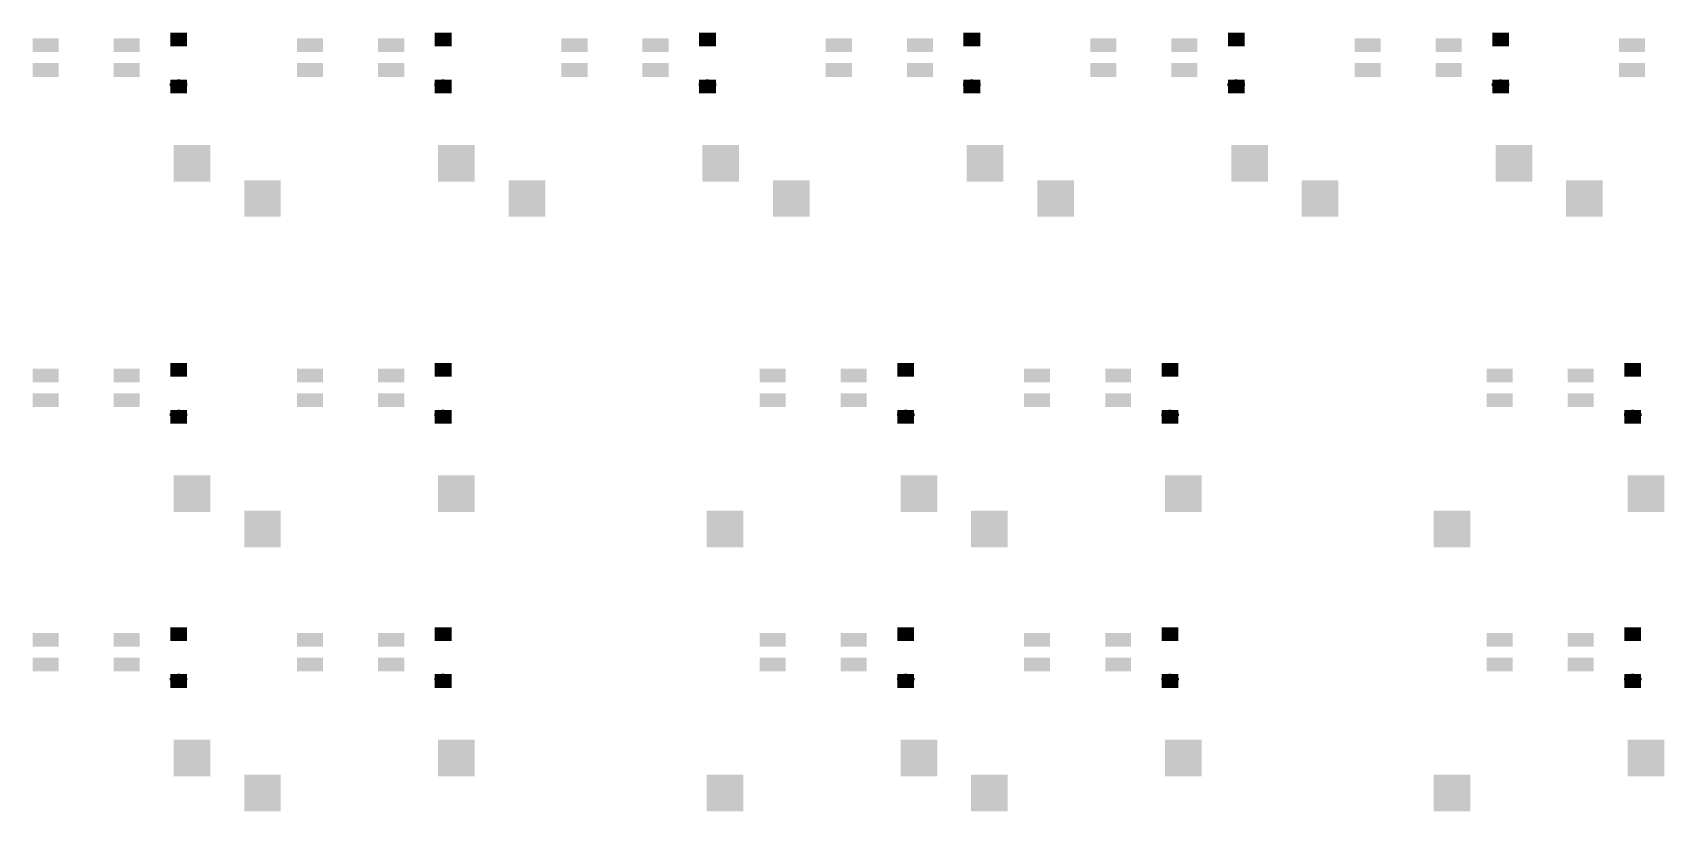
# Model space of a CAD drawing. Extents: x -38 to 13910, y -467 to 6521.
# Drawn here: x 760.5 to 878.1, y 1113.9 to 1170 of the extents above; entities that cross this region are included whole.
import ezdxf

# ---------------------------------------------------------------- set-up
doc = ezdxf.new("R2010")
doc.units = 0
doc.header["$MEASUREMENT"] = 0
for name, color, linetype, true_color in [('BottomLayer', 5, 'Continuous', 0x0000ff), ('BottomPasteMaskLayer', 7, 'Continuous', 0x800000), ('BottomSolderMaskLayer', 7, 'Continuous', 0xaa00ff), ('Document', 7, 'Continuous', 0xffffff)]:
    doc.layers.add(name, color=color, linetype=linetype, true_color=true_color)

msp = doc.modelspace()

# ---------------------------------------------------------------- hatches: boundary and pattern name
at = {"layer": 'BottomLayer'}
for points in [[(770.44, 1169.99), (770.44, 1169.04), (771.59, 1169.04), (771.59, 1169.99)], [(789.5, 1169.99), (789.5, 1169.04), (790.65, 1169.04), (790.65, 1169.99)], [(808.55, 1169.99), (808.55, 1169.04), (809.7, 1169.04), (809.7, 1169.99)], [(827.6, 1169.99), (827.6, 1169.04), (828.75, 1169.04), (828.75, 1169.99)], [(846.65, 1169.99), (846.65, 1169.04), (847.8, 1169.04), (847.8, 1169.99)], [(865.7, 1169.99), (865.7, 1169.04), (866.85, 1169.04), (866.85, 1169.99)], [(760.55, 1169.54), (762.32, 1169.54), (762.32, 1168.65), (760.55, 1168.65)], [(766.39, 1169.54), (768.17, 1169.54), (768.17, 1168.65), (766.39, 1168.65)], [(779.6, 1169.54), (781.37, 1169.54), (781.37, 1168.65), (779.6, 1168.65)], [(785.44, 1169.54), (787.22, 1169.54), (787.22, 1168.65), (785.44, 1168.65)], [(798.65, 1169.54), (800.42, 1169.54), (800.42, 1168.65), (798.65, 1168.65)], [(804.49, 1169.54), (806.27, 1169.54), (806.27, 1168.65), (804.49, 1168.65)], [(817.7, 1169.54), (819.47, 1169.54), (819.47, 1168.65), (817.7, 1168.65)], [(823.54, 1169.54), (825.32, 1169.54), (825.32, 1168.65), (823.54, 1168.65)], [(836.75, 1169.54), (838.52, 1169.54), (838.52, 1168.65), (836.75, 1168.65)], [(842.59, 1169.54), (844.37, 1169.54), (844.37, 1168.65), (842.59, 1168.65)], [(855.8, 1169.54), (857.57, 1169.54), (857.57, 1168.65), (855.8, 1168.65)], [(861.64, 1169.54), (863.42, 1169.54), (863.42, 1168.65), (861.64, 1168.65)], [(874.85, 1169.54), (876.62, 1169.54), (876.62, 1168.65), (874.85, 1168.65)], [(760.55, 1167.76), (762.32, 1167.76), (762.32, 1166.87), (760.55, 1166.87)], [(766.39, 1167.76), (768.17, 1167.76), (768.17, 1166.87), (766.39, 1166.87)], [(779.6, 1167.76), (781.37, 1167.76), (781.37, 1166.87), (779.6, 1166.87)], [(785.44, 1167.76), (787.22, 1167.76), (787.22, 1166.87), (785.44, 1166.87)], [(798.65, 1167.76), (800.42, 1167.76), (800.42, 1166.87), (798.65, 1166.87)], [(804.49, 1167.76), (806.27, 1167.76), (806.27, 1166.87), (804.49, 1166.87)], [(817.7, 1167.76), (819.47, 1167.76), (819.47, 1166.87), (817.7, 1166.87)], [(823.54, 1167.76), (825.32, 1167.76), (825.32, 1166.87), (823.54, 1166.87)], [(836.75, 1167.76), (838.52, 1167.76), (838.52, 1166.87), (836.75, 1166.87)], [(842.59, 1167.76), (844.37, 1167.76), (844.37, 1166.87), (842.59, 1166.87)], [(855.8, 1167.76), (857.57, 1167.76), (857.57, 1166.87), (855.8, 1166.87)], [(861.64, 1167.76), (863.42, 1167.76), (863.42, 1166.87), (861.64, 1166.87)], [(874.85, 1167.76), (876.62, 1167.76), (876.62, 1166.87), (874.85, 1166.87)], [(770.44, 1166.6), (770.44, 1165.65), (771.59, 1165.65), (771.59, 1166.6)], [(789.5, 1166.6), (789.5, 1165.65), (790.65, 1165.65), (790.65, 1166.6)], [(808.55, 1166.6), (808.55, 1165.65), (809.7, 1165.65), (809.7, 1166.6)], [(827.6, 1166.6), (827.6, 1165.65), (828.75, 1165.65), (828.75, 1166.6)], [(846.65, 1166.6), (846.65, 1165.65), (847.8, 1165.65), (847.8, 1166.6)], [(865.7, 1166.6), (865.7, 1165.65), (866.85, 1165.65), (866.85, 1166.6)], [(770.71, 1161.86), (773.25, 1161.86), (773.25, 1159.32), (770.71, 1159.32)], [(789.76, 1161.86), (792.3, 1161.86), (792.3, 1159.32), (789.76, 1159.32)], [(808.81, 1161.86), (811.35, 1161.86), (811.35, 1159.32), (808.81, 1159.32)], [(827.86, 1161.86), (830.4, 1161.86), (830.4, 1159.32), (827.86, 1159.32)], [(846.91, 1161.86), (849.45, 1161.86), (849.45, 1159.32), (846.91, 1159.32)], [(865.96, 1161.86), (868.5, 1161.86), (868.5, 1159.32), (865.96, 1159.32)], [(775.79, 1159.32), (778.33, 1159.32), (778.33, 1156.78), (775.79, 1156.78)], [(794.84, 1159.32), (797.38, 1159.32), (797.38, 1156.78), (794.84, 1156.78)], [(813.89, 1159.32), (816.43, 1159.32), (816.43, 1156.78), (813.89, 1156.78)], [(832.94, 1159.32), (835.48, 1159.32), (835.48, 1156.78), (832.94, 1156.78)], [(851.99, 1159.32), (854.53, 1159.32), (854.53, 1156.78), (851.99, 1156.78)], [(871.04, 1159.32), (873.58, 1159.32), (873.58, 1156.78), (871.04, 1156.78)], [(760.55, 1145.73), (762.32, 1145.73), (762.32, 1144.84), (760.55, 1144.84)], [(766.39, 1145.73), (768.17, 1145.73), (768.17, 1144.84), (766.39, 1144.84)], [(770.44, 1146.17), (770.44, 1145.22), (771.59, 1145.22), (771.59, 1146.17)], [(779.6, 1145.73), (781.37, 1145.73), (781.37, 1144.84), (779.6, 1144.84)], [(785.44, 1145.73), (787.22, 1145.73), (787.22, 1144.84), (785.44, 1144.84)], [(789.5, 1146.17), (789.5, 1145.22), (790.65, 1145.22), (790.65, 1146.17)], [(812.93, 1145.73), (814.71, 1145.73), (814.71, 1144.84), (812.93, 1144.84)], [(818.78, 1145.73), (820.55, 1145.73), (820.55, 1144.84), (818.78, 1144.84)], [(822.83, 1146.17), (822.83, 1145.22), (823.98, 1145.22), (823.98, 1146.17)], [(831.98, 1145.73), (833.76, 1145.73), (833.76, 1144.84), (831.98, 1144.84)], [(837.83, 1145.73), (839.6, 1145.73), (839.6, 1144.84), (837.83, 1144.84)], [(841.88, 1146.17), (841.88, 1145.22), (843.03, 1145.22), (843.03, 1146.17)], [(865.32, 1145.73), (867.1, 1145.73), (867.1, 1144.84), (865.32, 1144.84)], [(871.16, 1145.73), (872.94, 1145.73), (872.94, 1144.84), (871.16, 1144.84)], [(875.22, 1146.17), (875.22, 1145.22), (876.37, 1145.22), (876.37, 1146.17)], [(760.55, 1143.95), (762.32, 1143.95), (762.32, 1143.06), (760.55, 1143.06)], [(766.39, 1143.95), (768.17, 1143.95), (768.17, 1143.06), (766.39, 1143.06)], [(779.6, 1143.95), (781.37, 1143.95), (781.37, 1143.06), (779.6, 1143.06)], [(785.44, 1143.95), (787.22, 1143.95), (787.22, 1143.06), (785.44, 1143.06)], [(812.93, 1143.95), (814.71, 1143.95), (814.71, 1143.06), (812.93, 1143.06)], [(818.78, 1143.95), (820.55, 1143.95), (820.55, 1143.06), (818.78, 1143.06)], [(831.98, 1143.95), (833.76, 1143.95), (833.76, 1143.06), (831.98, 1143.06)], [(837.83, 1143.95), (839.6, 1143.95), (839.6, 1143.06), (837.83, 1143.06)], [(865.32, 1143.95), (867.1, 1143.95), (867.1, 1143.06), (865.32, 1143.06)], [(871.16, 1143.95), (872.94, 1143.95), (872.94, 1143.06), (871.16, 1143.06)], [(770.44, 1142.79), (770.44, 1141.84), (771.59, 1141.84), (771.59, 1142.79)], [(789.5, 1142.79), (789.5, 1141.84), (790.65, 1141.84), (790.65, 1142.79)], [(822.83, 1142.79), (822.83, 1141.84), (823.98, 1141.84), (823.98, 1142.79)], [(841.88, 1142.79), (841.88, 1141.84), (843.03, 1141.84), (843.03, 1142.79)], [(875.22, 1142.79), (875.22, 1141.84), (876.37, 1141.84), (876.37, 1142.79)], [(770.71, 1138.04), (773.25, 1138.04), (773.25, 1135.5), (770.71, 1135.5)], [(789.76, 1138.04), (792.3, 1138.04), (792.3, 1135.5), (789.76, 1135.5)], [(823.09, 1138.04), (825.63, 1138.04), (825.63, 1135.5), (823.09, 1135.5)], [(842.14, 1138.04), (844.68, 1138.04), (844.68, 1135.5), (842.14, 1135.5)], [(875.48, 1138.04), (878.02, 1138.04), (878.02, 1135.5), (875.48, 1135.5)], [(775.79, 1135.5), (778.33, 1135.5), (778.33, 1132.96), (775.79, 1132.96)], [(809.12, 1135.5), (811.66, 1135.5), (811.66, 1132.96), (809.12, 1132.96)], [(828.17, 1135.5), (830.71, 1135.5), (830.71, 1132.96), (828.17, 1132.96)], [(861.51, 1135.5), (864.05, 1135.5), (864.05, 1132.96), (861.51, 1132.96)], [(760.55, 1126.68), (762.32, 1126.68), (762.32, 1125.79), (760.55, 1125.79)], [(766.39, 1126.68), (768.17, 1126.68), (768.17, 1125.79), (766.39, 1125.79)], [(770.44, 1127.12), (770.44, 1126.17), (771.59, 1126.17), (771.59, 1127.12)], [(779.6, 1126.68), (781.37, 1126.68), (781.37, 1125.79), (779.6, 1125.79)], [(785.44, 1126.68), (787.22, 1126.68), (787.22, 1125.79), (785.44, 1125.79)], [(789.5, 1127.12), (789.5, 1126.17), (790.65, 1126.17), (790.65, 1127.12)], [(812.93, 1126.68), (814.71, 1126.68), (814.71, 1125.79), (812.93, 1125.79)], [(818.78, 1126.68), (820.55, 1126.68), (820.55, 1125.79), (818.78, 1125.79)], [(822.83, 1127.12), (822.83, 1126.17), (823.98, 1126.17), (823.98, 1127.12)], [(831.98, 1126.68), (833.76, 1126.68), (833.76, 1125.79), (831.98, 1125.79)], [(837.83, 1126.68), (839.6, 1126.68), (839.6, 1125.79), (837.83, 1125.79)], [(841.88, 1127.12), (841.88, 1126.17), (843.03, 1126.17), (843.03, 1127.12)], [(865.32, 1126.68), (867.1, 1126.68), (867.1, 1125.79), (865.32, 1125.79)], [(871.16, 1126.68), (872.94, 1126.68), (872.94, 1125.79), (871.16, 1125.79)], [(875.22, 1127.12), (875.22, 1126.17), (876.37, 1126.17), (876.37, 1127.12)], [(760.55, 1124.9), (762.32, 1124.9), (762.32, 1124.01), (760.55, 1124.01)], [(766.39, 1124.9), (768.17, 1124.9), (768.17, 1124.01), (766.39, 1124.01)], [(779.6, 1124.9), (781.37, 1124.9), (781.37, 1124.01), (779.6, 1124.01)], [(785.44, 1124.9), (787.22, 1124.9), (787.22, 1124.01), (785.44, 1124.01)], [(812.93, 1124.9), (814.71, 1124.9), (814.71, 1124.01), (812.93, 1124.01)], [(818.78, 1124.9), (820.55, 1124.9), (820.55, 1124.01), (818.78, 1124.01)], [(831.98, 1124.9), (833.76, 1124.9), (833.76, 1124.01), (831.98, 1124.01)], [(837.83, 1124.9), (839.6, 1124.9), (839.6, 1124.01), (837.83, 1124.01)], [(865.32, 1124.9), (867.1, 1124.9), (867.1, 1124.01), (865.32, 1124.01)], [(871.16, 1124.9), (872.94, 1124.9), (872.94, 1124.01), (871.16, 1124.01)], [(770.44, 1123.74), (770.44, 1122.79), (771.59, 1122.79), (771.59, 1123.74)], [(789.5, 1123.74), (789.5, 1122.79), (790.65, 1122.79), (790.65, 1123.74)], [(822.83, 1123.74), (822.83, 1122.79), (823.98, 1122.79), (823.98, 1123.74)], [(841.88, 1123.74), (841.88, 1122.79), (843.03, 1122.79), (843.03, 1123.74)], [(875.22, 1123.74), (875.22, 1122.79), (876.37, 1122.79), (876.37, 1123.74)], [(770.71, 1118.99), (773.25, 1118.99), (773.25, 1116.45), (770.71, 1116.45)], [(789.76, 1118.99), (792.3, 1118.99), (792.3, 1116.45), (789.76, 1116.45)], [(823.09, 1118.99), (825.63, 1118.99), (825.63, 1116.45), (823.09, 1116.45)], [(842.14, 1118.99), (844.68, 1118.99), (844.68, 1116.45), (842.14, 1116.45)], [(875.48, 1118.99), (878.02, 1118.99), (878.02, 1116.45), (875.48, 1116.45)], [(775.79, 1116.45), (778.33, 1116.45), (778.33, 1113.91), (775.79, 1113.91)], [(809.12, 1116.45), (811.66, 1116.45), (811.66, 1113.91), (809.12, 1113.91)], [(828.17, 1116.45), (830.71, 1116.45), (830.71, 1113.91), (828.17, 1113.91)], [(861.51, 1116.45), (864.05, 1116.45), (864.05, 1113.91), (861.51, 1113.91)]]:
    msp.add_hatch(color=256, dxfattribs=at).paths.add_polyline_path(points)
at = {"layer": 'BottomPasteMaskLayer'}
for points in [[(770.44, 1169.99), (770.44, 1169.04), (771.59, 1169.04), (771.59, 1169.99)], [(789.5, 1169.99), (789.5, 1169.04), (790.65, 1169.04), (790.65, 1169.99)], [(808.55, 1169.99), (808.55, 1169.04), (809.7, 1169.04), (809.7, 1169.99)], [(827.6, 1169.99), (827.6, 1169.04), (828.75, 1169.04), (828.75, 1169.99)], [(846.65, 1169.99), (846.65, 1169.04), (847.8, 1169.04), (847.8, 1169.99)], [(865.7, 1169.99), (865.7, 1169.04), (866.85, 1169.04), (866.85, 1169.99)], [(760.55, 1169.54), (762.32, 1169.54), (762.32, 1168.65), (760.55, 1168.65)], [(766.39, 1169.54), (768.17, 1169.54), (768.17, 1168.65), (766.39, 1168.65)], [(779.6, 1169.54), (781.37, 1169.54), (781.37, 1168.65), (779.6, 1168.65)], [(785.44, 1169.54), (787.22, 1169.54), (787.22, 1168.65), (785.44, 1168.65)], [(798.65, 1169.54), (800.42, 1169.54), (800.42, 1168.65), (798.65, 1168.65)], [(804.49, 1169.54), (806.27, 1169.54), (806.27, 1168.65), (804.49, 1168.65)], [(817.7, 1169.54), (819.47, 1169.54), (819.47, 1168.65), (817.7, 1168.65)], [(823.54, 1169.54), (825.32, 1169.54), (825.32, 1168.65), (823.54, 1168.65)], [(836.75, 1169.54), (838.52, 1169.54), (838.52, 1168.65), (836.75, 1168.65)], [(842.59, 1169.54), (844.37, 1169.54), (844.37, 1168.65), (842.59, 1168.65)], [(855.8, 1169.54), (857.57, 1169.54), (857.57, 1168.65), (855.8, 1168.65)], [(861.64, 1169.54), (863.42, 1169.54), (863.42, 1168.65), (861.64, 1168.65)], [(874.85, 1169.54), (876.62, 1169.54), (876.62, 1168.65), (874.85, 1168.65)], [(760.55, 1167.76), (762.32, 1167.76), (762.32, 1166.87), (760.55, 1166.87)], [(766.39, 1167.76), (768.17, 1167.76), (768.17, 1166.87), (766.39, 1166.87)], [(779.6, 1167.76), (781.37, 1167.76), (781.37, 1166.87), (779.6, 1166.87)], [(785.44, 1167.76), (787.22, 1167.76), (787.22, 1166.87), (785.44, 1166.87)], [(798.65, 1167.76), (800.42, 1167.76), (800.42, 1166.87), (798.65, 1166.87)], [(804.49, 1167.76), (806.27, 1167.76), (806.27, 1166.87), (804.49, 1166.87)], [(817.7, 1167.76), (819.47, 1167.76), (819.47, 1166.87), (817.7, 1166.87)], [(823.54, 1167.76), (825.32, 1167.76), (825.32, 1166.87), (823.54, 1166.87)], [(836.75, 1167.76), (838.52, 1167.76), (838.52, 1166.87), (836.75, 1166.87)], [(842.59, 1167.76), (844.37, 1167.76), (844.37, 1166.87), (842.59, 1166.87)], [(855.8, 1167.76), (857.57, 1167.76), (857.57, 1166.87), (855.8, 1166.87)], [(861.64, 1167.76), (863.42, 1167.76), (863.42, 1166.87), (861.64, 1166.87)], [(874.85, 1167.76), (876.62, 1167.76), (876.62, 1166.87), (874.85, 1166.87)], [(770.44, 1166.6), (770.44, 1165.65), (771.59, 1165.65), (771.59, 1166.6)], [(789.5, 1166.6), (789.5, 1165.65), (790.65, 1165.65), (790.65, 1166.6)], [(808.55, 1166.6), (808.55, 1165.65), (809.7, 1165.65), (809.7, 1166.6)], [(827.6, 1166.6), (827.6, 1165.65), (828.75, 1165.65), (828.75, 1166.6)], [(846.65, 1166.6), (846.65, 1165.65), (847.8, 1165.65), (847.8, 1166.6)], [(865.7, 1166.6), (865.7, 1165.65), (866.85, 1165.65), (866.85, 1166.6)], [(770.71, 1161.86), (773.25, 1161.86), (773.25, 1159.32), (770.71, 1159.32)], [(789.76, 1161.86), (792.3, 1161.86), (792.3, 1159.32), (789.76, 1159.32)], [(808.81, 1161.86), (811.35, 1161.86), (811.35, 1159.32), (808.81, 1159.32)], [(827.86, 1161.86), (830.4, 1161.86), (830.4, 1159.32), (827.86, 1159.32)], [(846.91, 1161.86), (849.45, 1161.86), (849.45, 1159.32), (846.91, 1159.32)], [(865.96, 1161.86), (868.5, 1161.86), (868.5, 1159.32), (865.96, 1159.32)], [(775.79, 1159.32), (778.33, 1159.32), (778.33, 1156.78), (775.79, 1156.78)], [(794.84, 1159.32), (797.38, 1159.32), (797.38, 1156.78), (794.84, 1156.78)], [(813.89, 1159.32), (816.43, 1159.32), (816.43, 1156.78), (813.89, 1156.78)], [(832.94, 1159.32), (835.48, 1159.32), (835.48, 1156.78), (832.94, 1156.78)], [(851.99, 1159.32), (854.53, 1159.32), (854.53, 1156.78), (851.99, 1156.78)], [(871.04, 1159.32), (873.58, 1159.32), (873.58, 1156.78), (871.04, 1156.78)], [(760.55, 1145.73), (762.32, 1145.73), (762.32, 1144.84), (760.55, 1144.84)], [(766.39, 1145.73), (768.17, 1145.73), (768.17, 1144.84), (766.39, 1144.84)], [(770.44, 1146.17), (770.44, 1145.22), (771.59, 1145.22), (771.59, 1146.17)], [(779.6, 1145.73), (781.37, 1145.73), (781.37, 1144.84), (779.6, 1144.84)], [(785.44, 1145.73), (787.22, 1145.73), (787.22, 1144.84), (785.44, 1144.84)], [(789.5, 1146.17), (789.5, 1145.22), (790.65, 1145.22), (790.65, 1146.17)], [(812.93, 1145.73), (814.71, 1145.73), (814.71, 1144.84), (812.93, 1144.84)], [(818.78, 1145.73), (820.55, 1145.73), (820.55, 1144.84), (818.78, 1144.84)], [(822.83, 1146.17), (822.83, 1145.22), (823.98, 1145.22), (823.98, 1146.17)], [(831.98, 1145.73), (833.76, 1145.73), (833.76, 1144.84), (831.98, 1144.84)], [(837.83, 1145.73), (839.6, 1145.73), (839.6, 1144.84), (837.83, 1144.84)], [(841.88, 1146.17), (841.88, 1145.22), (843.03, 1145.22), (843.03, 1146.17)], [(865.32, 1145.73), (867.1, 1145.73), (867.1, 1144.84), (865.32, 1144.84)], [(871.16, 1145.73), (872.94, 1145.73), (872.94, 1144.84), (871.16, 1144.84)], [(875.22, 1146.17), (875.22, 1145.22), (876.37, 1145.22), (876.37, 1146.17)], [(760.55, 1143.95), (762.32, 1143.95), (762.32, 1143.06), (760.55, 1143.06)], [(766.39, 1143.95), (768.17, 1143.95), (768.17, 1143.06), (766.39, 1143.06)], [(779.6, 1143.95), (781.37, 1143.95), (781.37, 1143.06), (779.6, 1143.06)], [(785.44, 1143.95), (787.22, 1143.95), (787.22, 1143.06), (785.44, 1143.06)], [(812.93, 1143.95), (814.71, 1143.95), (814.71, 1143.06), (812.93, 1143.06)], [(818.78, 1143.95), (820.55, 1143.95), (820.55, 1143.06), (818.78, 1143.06)], [(831.98, 1143.95), (833.76, 1143.95), (833.76, 1143.06), (831.98, 1143.06)], [(837.83, 1143.95), (839.6, 1143.95), (839.6, 1143.06), (837.83, 1143.06)], [(865.32, 1143.95), (867.1, 1143.95), (867.1, 1143.06), (865.32, 1143.06)], [(871.16, 1143.95), (872.94, 1143.95), (872.94, 1143.06), (871.16, 1143.06)], [(770.44, 1142.79), (770.44, 1141.84), (771.59, 1141.84), (771.59, 1142.79)], [(789.5, 1142.79), (789.5, 1141.84), (790.65, 1141.84), (790.65, 1142.79)], [(822.83, 1142.79), (822.83, 1141.84), (823.98, 1141.84), (823.98, 1142.79)], [(841.88, 1142.79), (841.88, 1141.84), (843.03, 1141.84), (843.03, 1142.79)], [(875.22, 1142.79), (875.22, 1141.84), (876.37, 1141.84), (876.37, 1142.79)], [(770.71, 1138.04), (773.25, 1138.04), (773.25, 1135.5), (770.71, 1135.5)], [(789.76, 1138.04), (792.3, 1138.04), (792.3, 1135.5), (789.76, 1135.5)], [(823.09, 1138.04), (825.63, 1138.04), (825.63, 1135.5), (823.09, 1135.5)], [(842.14, 1138.04), (844.68, 1138.04), (844.68, 1135.5), (842.14, 1135.5)], [(875.48, 1138.04), (878.02, 1138.04), (878.02, 1135.5), (875.48, 1135.5)], [(775.79, 1135.5), (778.33, 1135.5), (778.33, 1132.96), (775.79, 1132.96)], [(809.12, 1135.5), (811.66, 1135.5), (811.66, 1132.96), (809.12, 1132.96)], [(828.17, 1135.5), (830.71, 1135.5), (830.71, 1132.96), (828.17, 1132.96)], [(861.51, 1135.5), (864.05, 1135.5), (864.05, 1132.96), (861.51, 1132.96)], [(760.55, 1126.68), (762.32, 1126.68), (762.32, 1125.79), (760.55, 1125.79)], [(766.39, 1126.68), (768.17, 1126.68), (768.17, 1125.79), (766.39, 1125.79)], [(770.44, 1127.12), (770.44, 1126.17), (771.59, 1126.17), (771.59, 1127.12)], [(779.6, 1126.68), (781.37, 1126.68), (781.37, 1125.79), (779.6, 1125.79)], [(785.44, 1126.68), (787.22, 1126.68), (787.22, 1125.79), (785.44, 1125.79)], [(789.5, 1127.12), (789.5, 1126.17), (790.65, 1126.17), (790.65, 1127.12)], [(812.93, 1126.68), (814.71, 1126.68), (814.71, 1125.79), (812.93, 1125.79)], [(818.78, 1126.68), (820.55, 1126.68), (820.55, 1125.79), (818.78, 1125.79)], [(822.83, 1127.12), (822.83, 1126.17), (823.98, 1126.17), (823.98, 1127.12)], [(831.98, 1126.68), (833.76, 1126.68), (833.76, 1125.79), (831.98, 1125.79)], [(837.83, 1126.68), (839.6, 1126.68), (839.6, 1125.79), (837.83, 1125.79)], [(841.88, 1127.12), (841.88, 1126.17), (843.03, 1126.17), (843.03, 1127.12)], [(865.32, 1126.68), (867.1, 1126.68), (867.1, 1125.79), (865.32, 1125.79)], [(871.16, 1126.68), (872.94, 1126.68), (872.94, 1125.79), (871.16, 1125.79)], [(875.22, 1127.12), (875.22, 1126.17), (876.37, 1126.17), (876.37, 1127.12)], [(760.55, 1124.9), (762.32, 1124.9), (762.32, 1124.01), (760.55, 1124.01)], [(766.39, 1124.9), (768.17, 1124.9), (768.17, 1124.01), (766.39, 1124.01)], [(779.6, 1124.9), (781.37, 1124.9), (781.37, 1124.01), (779.6, 1124.01)], [(785.44, 1124.9), (787.22, 1124.9), (787.22, 1124.01), (785.44, 1124.01)], [(812.93, 1124.9), (814.71, 1124.9), (814.71, 1124.01), (812.93, 1124.01)], [(818.78, 1124.9), (820.55, 1124.9), (820.55, 1124.01), (818.78, 1124.01)], [(831.98, 1124.9), (833.76, 1124.9), (833.76, 1124.01), (831.98, 1124.01)], [(837.83, 1124.9), (839.6, 1124.9), (839.6, 1124.01), (837.83, 1124.01)], [(865.32, 1124.9), (867.1, 1124.9), (867.1, 1124.01), (865.32, 1124.01)], [(871.16, 1124.9), (872.94, 1124.9), (872.94, 1124.01), (871.16, 1124.01)], [(770.44, 1123.74), (770.44, 1122.79), (771.59, 1122.79), (771.59, 1123.74)], [(789.5, 1123.74), (789.5, 1122.79), (790.65, 1122.79), (790.65, 1123.74)], [(822.83, 1123.74), (822.83, 1122.79), (823.98, 1122.79), (823.98, 1123.74)], [(841.88, 1123.74), (841.88, 1122.79), (843.03, 1122.79), (843.03, 1123.74)], [(875.22, 1123.74), (875.22, 1122.79), (876.37, 1122.79), (876.37, 1123.74)], [(770.71, 1118.99), (773.25, 1118.99), (773.25, 1116.45), (770.71, 1116.45)], [(789.76, 1118.99), (792.3, 1118.99), (792.3, 1116.45), (789.76, 1116.45)], [(823.09, 1118.99), (825.63, 1118.99), (825.63, 1116.45), (823.09, 1116.45)], [(842.14, 1118.99), (844.68, 1118.99), (844.68, 1116.45), (842.14, 1116.45)], [(875.48, 1118.99), (878.02, 1118.99), (878.02, 1116.45), (875.48, 1116.45)], [(775.79, 1116.45), (778.33, 1116.45), (778.33, 1113.91), (775.79, 1113.91)], [(809.12, 1116.45), (811.66, 1116.45), (811.66, 1113.91), (809.12, 1113.91)], [(828.17, 1116.45), (830.71, 1116.45), (830.71, 1113.91), (828.17, 1113.91)], [(861.51, 1116.45), (864.05, 1116.45), (864.05, 1113.91), (861.51, 1113.91)]]:
    msp.add_hatch(color=256, dxfattribs=at).paths.add_polyline_path(points)
at = {"layer": 'BottomSolderMaskLayer'}
for points in [[(770.41, 1170.01), (770.41, 1169.02), (771.63, 1169.02), (771.63, 1170.01)], [(789.46, 1170.01), (789.46, 1169.02), (790.68, 1169.02), (790.68, 1170.01)], [(808.51, 1170.01), (808.51, 1169.02), (809.73, 1169.02), (809.73, 1170.01)], [(827.57, 1170.01), (827.57, 1169.02), (828.78, 1169.02), (828.78, 1170.01)], [(846.62, 1170.01), (846.62, 1169.02), (847.83, 1169.02), (847.83, 1170.01)], [(865.67, 1170.01), (865.67, 1169.02), (866.88, 1169.02), (866.88, 1170.01)], [(760.5, 1169.59), (762.38, 1169.59), (762.38, 1168.6), (760.5, 1168.6)], [(766.34, 1169.59), (768.22, 1169.59), (768.22, 1168.6), (766.34, 1168.6)], [(779.55, 1169.59), (781.43, 1169.59), (781.43, 1168.6), (779.55, 1168.6)], [(785.39, 1169.59), (787.27, 1169.59), (787.27, 1168.6), (785.39, 1168.6)], [(798.6, 1169.59), (800.48, 1169.59), (800.48, 1168.6), (798.6, 1168.6)], [(804.44, 1169.59), (806.32, 1169.59), (806.32, 1168.6), (804.44, 1168.6)], [(817.65, 1169.59), (819.53, 1169.59), (819.53, 1168.6), (817.65, 1168.6)], [(823.49, 1169.59), (825.37, 1169.59), (825.37, 1168.6), (823.49, 1168.6)], [(836.7, 1169.59), (838.58, 1169.59), (838.58, 1168.6), (836.7, 1168.6)], [(842.54, 1169.59), (844.42, 1169.59), (844.42, 1168.6), (842.54, 1168.6)], [(855.75, 1169.59), (857.63, 1169.59), (857.63, 1168.6), (855.75, 1168.6)], [(861.59, 1169.59), (863.47, 1169.59), (863.47, 1168.6), (861.59, 1168.6)], [(874.8, 1169.59), (876.68, 1169.59), (876.68, 1168.6), (874.8, 1168.6)], [(760.5, 1167.81), (762.38, 1167.81), (762.38, 1166.82), (760.5, 1166.82)], [(766.34, 1167.81), (768.22, 1167.81), (768.22, 1166.82), (766.34, 1166.82)], [(779.55, 1167.81), (781.43, 1167.81), (781.43, 1166.82), (779.55, 1166.82)], [(785.39, 1167.81), (787.27, 1167.81), (787.27, 1166.82), (785.39, 1166.82)], [(798.6, 1167.81), (800.48, 1167.81), (800.48, 1166.82), (798.6, 1166.82)], [(804.44, 1167.81), (806.32, 1167.81), (806.32, 1166.82), (804.44, 1166.82)], [(817.65, 1167.81), (819.53, 1167.81), (819.53, 1166.82), (817.65, 1166.82)], [(823.49, 1167.81), (825.37, 1167.81), (825.37, 1166.82), (823.49, 1166.82)], [(836.7, 1167.81), (838.58, 1167.81), (838.58, 1166.82), (836.7, 1166.82)], [(842.54, 1167.81), (844.42, 1167.81), (844.42, 1166.82), (842.54, 1166.82)], [(855.75, 1167.81), (857.63, 1167.81), (857.63, 1166.82), (855.75, 1166.82)], [(861.59, 1167.81), (863.47, 1167.81), (863.47, 1166.82), (861.59, 1166.82)], [(874.8, 1167.81), (876.68, 1167.81), (876.68, 1166.82), (874.8, 1166.82)], [(770.41, 1166.62), (770.41, 1165.63), (771.63, 1165.63), (771.63, 1166.62)], [(789.46, 1166.62), (789.46, 1165.63), (790.68, 1165.63), (790.68, 1166.62)], [(808.51, 1166.62), (808.51, 1165.63), (809.73, 1165.63), (809.73, 1166.62)], [(827.57, 1166.62), (827.57, 1165.63), (828.78, 1165.63), (828.78, 1166.62)], [(846.62, 1166.62), (846.62, 1165.63), (847.83, 1165.63), (847.83, 1166.62)], [(865.67, 1166.62), (865.67, 1165.63), (866.88, 1165.63), (866.88, 1166.62)], [(770.66, 1161.91), (773.3, 1161.91), (773.3, 1159.27), (770.66, 1159.27)], [(789.71, 1161.91), (792.35, 1161.91), (792.35, 1159.27), (789.71, 1159.27)], [(808.76, 1161.91), (811.4, 1161.91), (811.4, 1159.27), (808.76, 1159.27)], [(827.81, 1161.91), (830.45, 1161.91), (830.45, 1159.27), (827.81, 1159.27)], [(846.86, 1161.91), (849.5, 1161.91), (849.5, 1159.27), (846.86, 1159.27)], [(865.91, 1161.91), (868.55, 1161.91), (868.55, 1159.27), (865.91, 1159.27)], [(775.74, 1159.37), (778.38, 1159.37), (778.38, 1156.73), (775.74, 1156.73)], [(794.79, 1159.37), (797.43, 1159.37), (797.43, 1156.73), (794.79, 1156.73)], [(813.84, 1159.37), (816.48, 1159.37), (816.48, 1156.73), (813.84, 1156.73)], [(832.89, 1159.37), (835.53, 1159.37), (835.53, 1156.73), (832.89, 1156.73)], [(851.94, 1159.37), (854.58, 1159.37), (854.58, 1156.73), (851.94, 1156.73)], [(870.99, 1159.37), (873.63, 1159.37), (873.63, 1156.73), (870.99, 1156.73)], [(760.5, 1145.78), (762.38, 1145.78), (762.38, 1144.79), (760.5, 1144.79)], [(766.34, 1145.78), (768.22, 1145.78), (768.22, 1144.79), (766.34, 1144.79)], [(770.41, 1146.2), (770.41, 1145.2), (771.63, 1145.2), (771.63, 1146.2)], [(779.55, 1145.78), (781.43, 1145.78), (781.43, 1144.79), (779.55, 1144.79)], [(785.39, 1145.78), (787.27, 1145.78), (787.27, 1144.79), (785.39, 1144.79)], [(789.46, 1146.2), (789.46, 1145.2), (790.68, 1145.2), (790.68, 1146.2)], [(812.88, 1145.78), (814.76, 1145.78), (814.76, 1144.79), (812.88, 1144.79)], [(818.73, 1145.78), (820.6, 1145.78), (820.6, 1144.79), (818.73, 1144.79)], [(822.8, 1146.2), (822.8, 1145.2), (824.01, 1145.2), (824.01, 1146.2)], [(831.93, 1145.78), (833.81, 1145.78), (833.81, 1144.79), (831.93, 1144.79)], [(837.78, 1145.78), (839.65, 1145.78), (839.65, 1144.79), (837.78, 1144.79)], [(841.85, 1146.2), (841.85, 1145.2), (843.06, 1145.2), (843.06, 1146.2)], [(865.27, 1145.78), (867.15, 1145.78), (867.15, 1144.79), (865.27, 1144.79)], [(871.11, 1145.78), (872.99, 1145.78), (872.99, 1144.79), (871.11, 1144.79)], [(875.19, 1146.2), (875.19, 1145.2), (876.4, 1145.2), (876.4, 1146.2)], [(760.5, 1144), (762.38, 1144), (762.38, 1143.01), (760.5, 1143.01)], [(766.34, 1144), (768.22, 1144), (768.22, 1143.01), (766.34, 1143.01)], [(779.55, 1144), (781.43, 1144), (781.43, 1143.01), (779.55, 1143.01)], [(785.39, 1144), (787.27, 1144), (787.27, 1143.01), (785.39, 1143.01)], [(812.88, 1144), (814.76, 1144), (814.76, 1143.01), (812.88, 1143.01)], [(818.73, 1144), (820.6, 1144), (820.6, 1143.01), (818.73, 1143.01)], [(831.93, 1144), (833.81, 1144), (833.81, 1143.01), (831.93, 1143.01)], [(837.78, 1144), (839.65, 1144), (839.65, 1143.01), (837.78, 1143.01)], [(865.27, 1144), (867.15, 1144), (867.15, 1143.01), (865.27, 1143.01)], [(871.11, 1144), (872.99, 1144), (872.99, 1143.01), (871.11, 1143.01)], [(770.41, 1142.81), (770.41, 1141.82), (771.63, 1141.82), (771.63, 1142.81)], [(789.46, 1142.81), (789.46, 1141.82), (790.68, 1141.82), (790.68, 1142.81)], [(822.8, 1142.81), (822.8, 1141.82), (824.01, 1141.82), (824.01, 1142.81)], [(841.85, 1142.81), (841.85, 1141.82), (843.06, 1141.82), (843.06, 1142.81)], [(875.19, 1142.81), (875.19, 1141.82), (876.4, 1141.82), (876.4, 1142.81)], [(770.66, 1138.09), (773.3, 1138.09), (773.3, 1135.45), (770.66, 1135.45)], [(789.71, 1138.09), (792.35, 1138.09), (792.35, 1135.45), (789.71, 1135.45)], [(823.04, 1138.09), (825.68, 1138.09), (825.68, 1135.45), (823.04, 1135.45)], [(842.09, 1138.09), (844.73, 1138.09), (844.73, 1135.45), (842.09, 1135.45)], [(875.43, 1138.09), (878.07, 1138.09), (878.07, 1135.45), (875.43, 1135.45)], [(775.74, 1135.55), (778.38, 1135.55), (778.38, 1132.91), (775.74, 1132.91)], [(809.07, 1135.55), (811.71, 1135.55), (811.71, 1132.91), (809.07, 1132.91)], [(828.12, 1135.55), (830.76, 1135.55), (830.76, 1132.91), (828.12, 1132.91)], [(861.46, 1135.55), (864.1, 1135.55), (864.1, 1132.91), (861.46, 1132.91)], [(760.5, 1126.73), (762.38, 1126.73), (762.38, 1125.74), (760.5, 1125.74)], [(766.34, 1126.73), (768.22, 1126.73), (768.22, 1125.74), (766.34, 1125.74)], [(770.41, 1127.14), (770.41, 1126.15), (771.63, 1126.15), (771.63, 1127.14)], [(779.55, 1126.73), (781.43, 1126.73), (781.43, 1125.74), (779.55, 1125.74)], [(785.39, 1126.73), (787.27, 1126.73), (787.27, 1125.74), (785.39, 1125.74)], [(789.46, 1127.14), (789.46, 1126.15), (790.68, 1126.15), (790.68, 1127.14)], [(812.88, 1126.73), (814.76, 1126.73), (814.76, 1125.74), (812.88, 1125.74)], [(818.73, 1126.73), (820.6, 1126.73), (820.6, 1125.74), (818.73, 1125.74)], [(822.8, 1127.14), (822.8, 1126.15), (824.01, 1126.15), (824.01, 1127.14)], [(831.93, 1126.73), (833.81, 1126.73), (833.81, 1125.74), (831.93, 1125.74)], [(837.78, 1126.73), (839.65, 1126.73), (839.65, 1125.74), (837.78, 1125.74)], [(841.85, 1127.14), (841.85, 1126.15), (843.06, 1126.15), (843.06, 1127.14)], [(865.27, 1126.73), (867.15, 1126.73), (867.15, 1125.74), (865.27, 1125.74)], [(871.11, 1126.73), (872.99, 1126.73), (872.99, 1125.74), (871.11, 1125.74)], [(875.19, 1127.14), (875.19, 1126.15), (876.4, 1126.15), (876.4, 1127.14)], [(760.5, 1124.95), (762.38, 1124.95), (762.38, 1123.96), (760.5, 1123.96)], [(766.34, 1124.95), (768.22, 1124.95), (768.22, 1123.96), (766.34, 1123.96)], [(779.55, 1124.95), (781.43, 1124.95), (781.43, 1123.96), (779.55, 1123.96)], [(785.39, 1124.95), (787.27, 1124.95), (787.27, 1123.96), (785.39, 1123.96)], [(812.88, 1124.95), (814.76, 1124.95), (814.76, 1123.96), (812.88, 1123.96)], [(818.73, 1124.95), (820.6, 1124.95), (820.6, 1123.96), (818.73, 1123.96)], [(831.93, 1124.95), (833.81, 1124.95), (833.81, 1123.96), (831.93, 1123.96)], [(837.78, 1124.95), (839.65, 1124.95), (839.65, 1123.96), (837.78, 1123.96)], [(865.27, 1124.95), (867.15, 1124.95), (867.15, 1123.96), (865.27, 1123.96)], [(871.11, 1124.95), (872.99, 1124.95), (872.99, 1123.96), (871.11, 1123.96)], [(770.41, 1123.76), (770.41, 1122.77), (771.63, 1122.77), (771.63, 1123.76)], [(789.46, 1123.76), (789.46, 1122.77), (790.68, 1122.77), (790.68, 1123.76)], [(822.8, 1123.76), (822.8, 1122.77), (824.01, 1122.77), (824.01, 1123.76)], [(841.85, 1123.76), (841.85, 1122.77), (843.06, 1122.77), (843.06, 1123.76)], [(875.19, 1123.76), (875.19, 1122.77), (876.4, 1122.77), (876.4, 1123.76)], [(770.66, 1119.04), (773.3, 1119.04), (773.3, 1116.4), (770.66, 1116.4)], [(789.71, 1119.04), (792.35, 1119.04), (792.35, 1116.4), (789.71, 1116.4)], [(823.04, 1119.04), (825.68, 1119.04), (825.68, 1116.4), (823.04, 1116.4)], [(842.09, 1119.04), (844.73, 1119.04), (844.73, 1116.4), (842.09, 1116.4)], [(875.43, 1119.04), (878.07, 1119.04), (878.07, 1116.4), (875.43, 1116.4)], [(775.74, 1116.5), (778.38, 1116.5), (778.38, 1113.86), (775.74, 1113.86)], [(809.07, 1116.5), (811.71, 1116.5), (811.71, 1113.86), (809.07, 1113.86)], [(828.12, 1116.5), (830.76, 1116.5), (830.76, 1113.86), (828.12, 1113.86)], [(861.46, 1116.5), (864.1, 1116.5), (864.1, 1113.86), (861.46, 1113.86)]]:
    msp.add_hatch(color=256, dxfattribs=at).paths.add_polyline_path(points)
at = {"layer": 'Document'}
for points in [[(770.92, 1169.85), (771.11, 1169.85), (771.11, 1169.09), (770.92, 1169.09)], [(789.98, 1169.85), (790.16, 1169.85), (790.16, 1169.09), (789.98, 1169.09)], [(809.03, 1169.85), (809.22, 1169.85), (809.22, 1169.09), (809.03, 1169.09)], [(828.08, 1169.85), (828.27, 1169.85), (828.27, 1169.09), (828.08, 1169.09)], [(847.13, 1169.85), (847.32, 1169.85), (847.32, 1169.09), (847.13, 1169.09)], [(866.18, 1169.85), (866.37, 1169.85), (866.37, 1169.09), (866.18, 1169.09)], [(770.92, 1165.88), (771.11, 1165.88), (771.11, 1166.64), (770.92, 1166.64)], [(789.97, 1165.88), (790.16, 1165.88), (790.16, 1166.64), (789.97, 1166.64)], [(809.02, 1165.88), (809.21, 1165.88), (809.21, 1166.64), (809.02, 1166.64)], [(828.07, 1165.88), (828.26, 1165.88), (828.26, 1166.64), (828.07, 1166.64)], [(847.12, 1165.88), (847.31, 1165.88), (847.31, 1166.64), (847.12, 1166.64)], [(866.17, 1165.88), (866.36, 1165.88), (866.36, 1166.64), (866.17, 1166.64)], [(770.38, 1166.17), (771.65, 1166.17), (771.65, 1166.36), (770.38, 1166.36)], [(789.44, 1166.17), (790.7, 1166.17), (790.7, 1166.36), (789.44, 1166.36)], [(808.49, 1166.17), (809.75, 1166.17), (809.75, 1166.36), (808.49, 1166.36)], [(827.54, 1166.17), (828.8, 1166.17), (828.8, 1166.36), (827.54, 1166.36)], [(846.59, 1166.17), (847.85, 1166.17), (847.85, 1166.36), (846.59, 1166.36)], [(865.64, 1166.17), (866.9, 1166.17), (866.9, 1166.36), (865.64, 1166.36)], [(770.92, 1146.04), (771.11, 1146.04), (771.11, 1145.28), (770.92, 1145.28)], [(789.98, 1146.04), (790.16, 1146.04), (790.16, 1145.28), (789.98, 1145.28)], [(823.31, 1146.04), (823.5, 1146.04), (823.5, 1145.28), (823.31, 1145.28)], [(842.36, 1146.04), (842.55, 1146.04), (842.55, 1145.28), (842.36, 1145.28)], [(875.7, 1146.04), (875.89, 1146.04), (875.89, 1145.28), (875.7, 1145.28)], [(770.38, 1142.36), (771.65, 1142.36), (771.65, 1142.55), (770.38, 1142.55)], [(770.92, 1142.07), (771.11, 1142.07), (771.11, 1142.83), (770.92, 1142.83)], [(789.44, 1142.36), (790.7, 1142.36), (790.7, 1142.55), (789.44, 1142.55)], [(789.97, 1142.07), (790.16, 1142.07), (790.16, 1142.83), (789.97, 1142.83)], [(822.77, 1142.36), (824.04, 1142.36), (824.04, 1142.55), (822.77, 1142.55)], [(823.31, 1142.07), (823.5, 1142.07), (823.5, 1142.83), (823.31, 1142.83)], [(841.82, 1142.36), (843.09, 1142.36), (843.09, 1142.55), (841.82, 1142.55)], [(842.36, 1142.07), (842.55, 1142.07), (842.55, 1142.83), (842.36, 1142.83)], [(875.16, 1142.36), (876.43, 1142.36), (876.43, 1142.55), (875.16, 1142.55)], [(875.7, 1142.07), (875.89, 1142.07), (875.89, 1142.83), (875.7, 1142.83)], [(770.92, 1126.99), (771.11, 1126.99), (771.11, 1126.23), (770.92, 1126.23)], [(789.98, 1126.99), (790.16, 1126.99), (790.16, 1126.23), (789.98, 1126.23)], [(823.31, 1126.99), (823.5, 1126.99), (823.5, 1126.23), (823.31, 1126.23)], [(842.36, 1126.99), (842.55, 1126.99), (842.55, 1126.23), (842.36, 1126.23)], [(875.7, 1126.99), (875.89, 1126.99), (875.89, 1126.23), (875.7, 1126.23)], [(770.38, 1123.31), (771.65, 1123.31), (771.65, 1123.49), (770.38, 1123.49)], [(770.92, 1123.02), (771.11, 1123.02), (771.11, 1123.78), (770.92, 1123.78)], [(789.44, 1123.31), (790.7, 1123.31), (790.7, 1123.49), (789.44, 1123.49)], [(789.97, 1123.02), (790.16, 1123.02), (790.16, 1123.78), (789.97, 1123.78)], [(822.77, 1123.31), (824.04, 1123.31), (824.04, 1123.49), (822.77, 1123.49)], [(823.31, 1123.02), (823.5, 1123.02), (823.5, 1123.78), (823.31, 1123.78)], [(841.82, 1123.31), (843.09, 1123.31), (843.09, 1123.49), (841.82, 1123.49)], [(842.36, 1123.02), (842.55, 1123.02), (842.55, 1123.78), (842.36, 1123.78)], [(875.16, 1123.31), (876.43, 1123.31), (876.43, 1123.49), (875.16, 1123.49)], [(875.7, 1123.02), (875.89, 1123.02), (875.89, 1123.78), (875.7, 1123.78)]]:
    msp.add_hatch(color=256, dxfattribs=at).paths.add_polyline_path(points)

doc.saveas('drawing.dxf')
